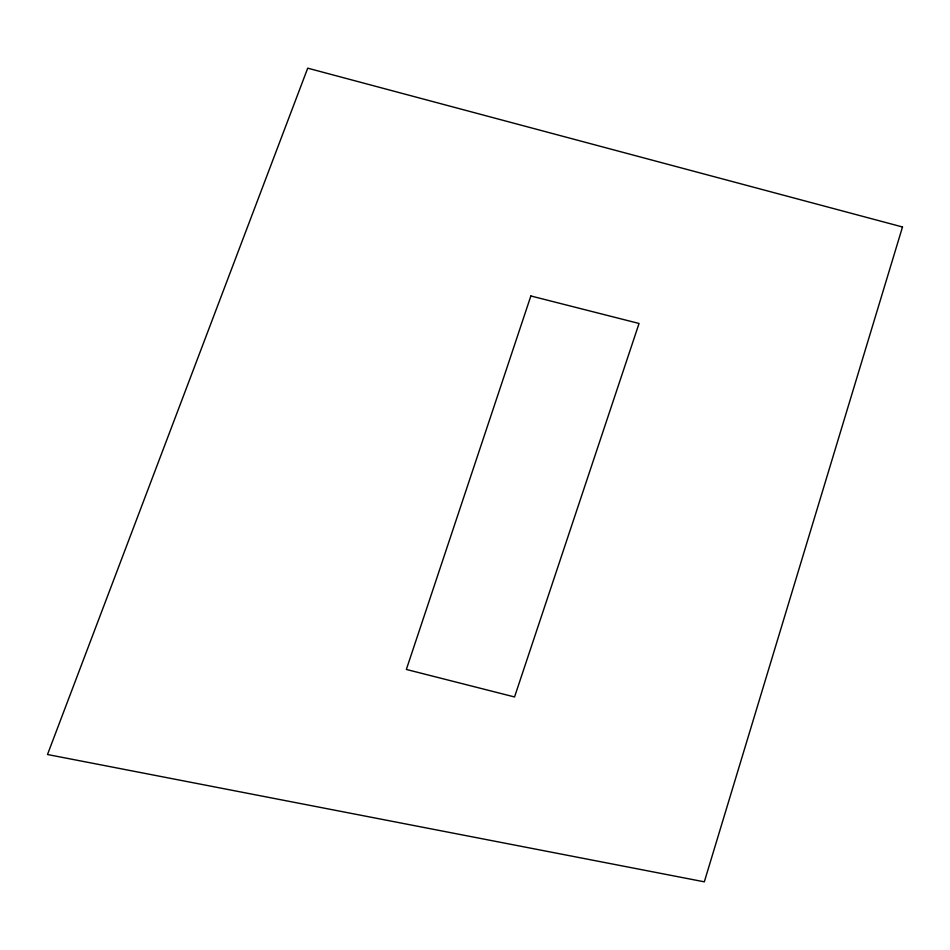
<?xml version="1.0" encoding="UTF-8"?>
<svg xmlns="http://www.w3.org/2000/svg" width="950" height="950" viewBox="0 0 950 950"><rect width="100%" height="100%" fill="white"/><g stroke="black" fill="none" stroke-linecap="round" stroke-linejoin="round"><path stroke-width="1.43" d="M902.5 226.979L704.318 881.826L47.5 754.514L307.717 68.174L902.5 226.979M530.86 295.973L406.351 669.453L514.544 696.956L639.053 323.475L530.86 295.973"/></g></svg>
